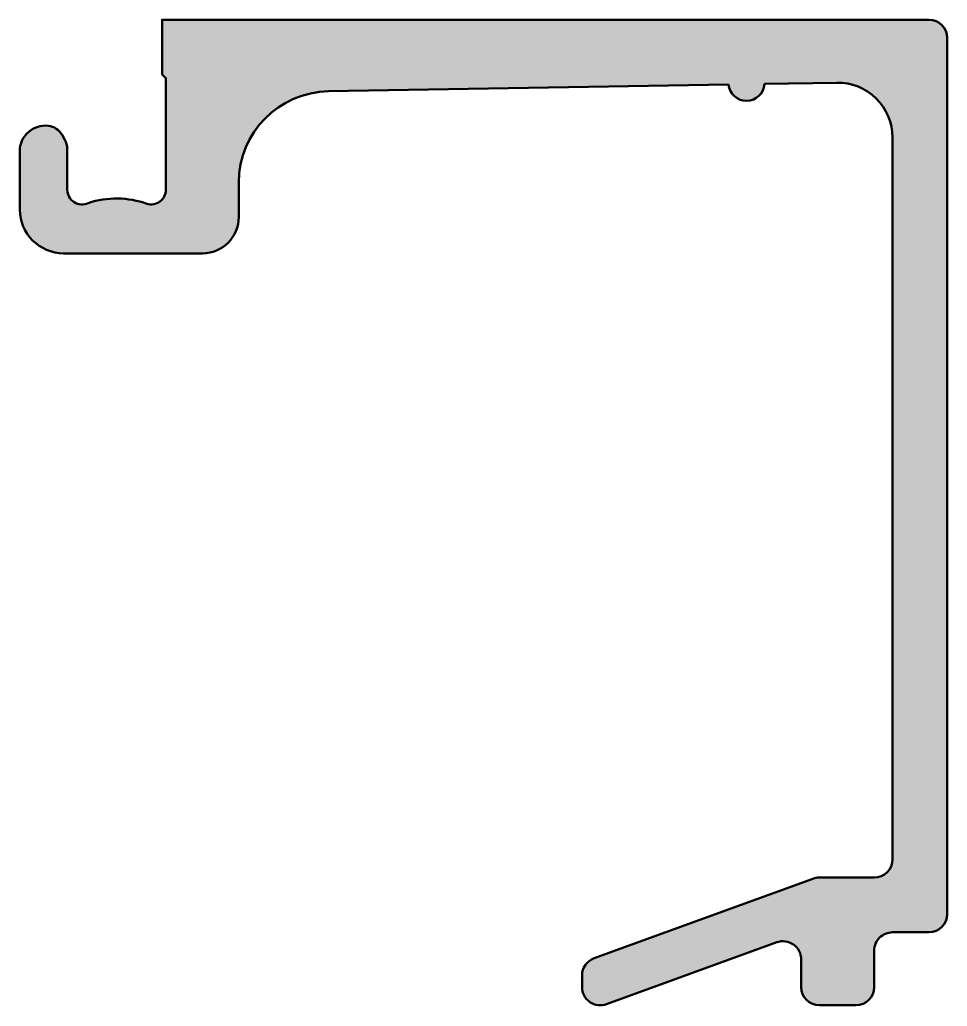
# Model space of a CAD drawing. Extents: x -3.4 to 22, y -27 to 0.
import ezdxf

# ---------------------------------------------------------------- set-up
doc = ezdxf.new("R2010")
doc.units = 0
doc.layers.add('0S-Alu contour', color=7, linetype='Continuous', lineweight=50)
doc.layers.add('0S-Alu hatch', color=252, linetype='Continuous', lineweight=25)

# ---------------------------------------------------------------- blocks, each defined once
blk = doc.blocks.new('184570__B77C5128_7EEA_4B29_A199_0CA5B8FC802C_')
at = {"layer": '0S-Alu hatch'}
h = blk.add_hatch(color=256, dxfattribs=at)
edge = h.paths.add_edge_path()
edge.add_ellipse((21.49995341858627, -0.5000008049760387), major_axis=(-0.5000008050471783, 0), ratio=1, start_angle=180.0000922470719, end_angle=269.99903348599645, ccw=False)
edge.add_line((21.9999542236328, -0.4999999999671763), (21.99995422363281, -24.49999618530274))
edge.add_ellipse((21.49991572302196, -24.49995768533755), major_axis=(-0.5000385020929855, 0), ratio=1, start_angle=90.0052857023037, end_angle=179.9955885686708, ccw=False)
edge.add_line((21.49996185302806, -24.99999618530272), (20.49996185302735, -24.99999618530273))
edge.add_arc((20.49993878964504, -25.49997312192044), 0.4999769371496434, 89.997357009155, 180.0026429908801)
edge.add_line((19.99996185302734, -25.49999618530304), (19.99996185302734, -26.5))
edge.add_ellipse((19.49990356474524, -26.49994171171789), major_axis=(-0.5000582916792257, 0), ratio=1, start_angle=90.0066785665195, end_angle=179.9933214334818, ccw=False)
edge.add_line((19.4999618530273, -26.99999999999999), (18.49996185302734, -27))
edge.add_ellipse((18.50000132309158, -26.49996052993576), major_axis=(-0.5000394716220005, 0), ratio=1, start_angle=0.004522579230297197, end_angle=89.9954774208266, ccw=False)
edge.add_line((17.99996185302734, -26.5000000000005), (17.99996185302734, -25.74398422241211))
edge.add_arc((17.4995405200623, -25.744366059839), 0.5004214786420784, 0.0437184974552221, 109.938145010196)
edge.add_line((17.32889405492904, -25.27393918962021), (12.6710711683623, -26.97031290631541))
edge.add_ellipse((12.50026760550459, -26.50008236927544), major_axis=(-0.5002905306417349, 0), ratio=1, start_angle=0.02202189246679609, end_angle=109.96272576435729, ccw=False)
edge.add_line((11.99997711181641, -26.50027465820301), (11.9999771118164, -26.18124389648438))
edge.add_ellipse((12.49923832946048, -26.18094643795332), major_axis=(-0.4992613062565729, 0), ratio=1, start_angle=-69.89274668210618, end_angle=0.034136671926319195, ccw=False)
edge.add_line((12.32760298864792, -25.71211473924985), (18.31782668341062, -23.53063090745768))
edge.add_ellipse((18.49188617846516, -24.00978290051535), major_axis=(-0.5097875442473752, 0), ratio=1, start_angle=270.10333071890415, end_angle=289.9643482652968, ccw=False)
edge.add_line((18.49096679687496, -23.49999618530274), (19.99996185302734, -23.49999618530273))
edge.add_arc((19.99995719919848, -22.99999153147386), 0.5000046538505286, 270.0005332845417, 359.9994667160037)
edge.add_line((20.49996185302735, -22.99999618529796), (20.49996185302735, -3.22499847412109))
edge.add_arc((19.00105134296224, -3.225078504699214), 1.498910512201614, 0.0030591648575663, 90.98219777147717)
edge.add_line((18.97535740055442, -1.72638822818707), (16.99222183227555, -1.758789062500009))
edge.add_ellipse((16.50042611291975, -1.729967520574615), major_axis=(-0.4926395344018272, 0), ratio=1, start_angle=5.2743473323718035, end_angle=176.6460341093295, ccw=False)
edge.add_line((16.0098724365407, -1.775253295898131), (5.057989120483396, -1.958999633789062))
edge.add_arc((5.099643132024278, -4.458302949044616), 2.499650399220829, 90.95481733370013, 179.9928852679906)
edge.add_line((2.599992752075196, -4.457992553709865), (2.599992752075195, -5.400993347167967))
edge.add_ellipse((1.600746655819374, -5.40074780117346), major_axis=(-0.9992461264249827, 0), ratio=1, start_angle=90.01429814848888, end_angle=179.9859206366489, ccw=False)
edge.add_line((1.600996017455881, -6.399993896484374), (-2.200996398925782, -6.399993896484376))
edge.add_ellipse((-2.193136722963902, -5.193142852902556), major_axis=(-1.206876636570927, 0), ratio=1, start_angle=0.325396013570014, end_angle=89.62686373193509, ccw=False)
edge.add_line((-3.399993896484375, -5.199996948242207), (-3.399993896484375, -3.600006103515779))
edge.add_ellipse((-2.699993896484377, -3.600006103515779), major_axis=(-0.699999999999998, 0), ratio=1, start_angle=263.16830041906985, end_angle=360, ccw=False)
edge.add_ellipse((-2.676203232424757, -3.401426133973018), major_axis=(-0.4999999999999951, 0), ratio=1, start_angle=209.7783853401462, end_angle=263.16830041907025, ccw=False)
edge.add_line((-2.242226795653338, -3.153102852085922), (-2.166023942684416, -3.286277004553451))
edge.add_ellipse((-2.600000379455843, -3.534600286440555), major_axis=(-0.5000000000000068, 0), ratio=1, start_angle=180.000193853626, end_angle=209.7783853401464, ccw=False)
edge.add_line((-2.100000379458698, -3.534598594748533), (-2.09999656677246, -4.661483764648438))
edge.add_arc((-1.694061150877301, -4.654367159747916), 0.4059977930276068, 181.0043707520945, 294.9906467925261)
edge.add_ellipse((-0.750890362816627, -7.328045876647939), major_axis=(-2.431389784173101, 0), ratio=1, start_angle=249.9672729819606, end_angle=288.5039131868667, ccw=False)
edge.add_arc((0.19642524232221, -4.65672967128553), 0.4035933456961315, 253.5296523341762, 359.4279742898411)
edge.add_line((0.5999984741210941, -4.660758972167974), (0.5999984741210938, -1.599998474121093))
edge.add_line((0.5999984741210938, -1.599998474121093), (0.5, -1.5))
edge.add_line((0.5, -1.5), (0.5, 0))
edge.add_line((0.5, 0), (21.49996185302566, 0))
at = {"layer": '0S-Alu contour', "color": 7}
for points in [[(0.5999984741210941, -4.660758972167974), (0.5999984741210938, -1.599998474121093), (0.5, -1.5), (0.5, 0), (21.49996185302566, 0)], [(21.9999542236328, -0.4999999999671763), (21.99995422363281, -24.49999618530274)], [(16.0098724365407, -1.775253295898131), (5.057989120483396, -1.958999633789062)], [(18.97535740055442, -1.72638822818707), (16.99222183227555, -1.758789062500009)], [(-2.242226795653338, -3.153102852085922), (-2.166023942684416, -3.286277004553451)], [(20.49996185302735, -22.99999618529796), (20.49996185302735, -3.22499847412109)], [(-3.399993896484375, -5.199996948242207), (-3.399993896484375, -3.600006103515779)], [(-2.100000379458698, -3.534598594748533), (-2.09999656677246, -4.661483764648438)], [(2.599992752075196, -4.457992553709865), (2.599992752075195, -5.400993347167967)], [(1.600996017455881, -6.399993896484374), (-2.200996398925782, -6.399993896484376)], [(18.49096679687496, -23.49999618530274), (19.99996185302734, -23.49999618530273)], [(12.32760298864792, -25.71211473924985), (18.31782668341062, -23.53063090745768)], [(21.49996185302806, -24.99999618530272), (20.49996185302735, -24.99999618530273)], [(17.32889405492904, -25.27393918962021), (12.6710711683623, -26.97031290631541)], [(19.99996185302734, -25.49999618530304), (19.99996185302734, -26.5)], [(17.99996185302734, -26.5000000000005), (17.99996185302734, -25.74398422241211)], [(11.99997711181641, -26.50027465820301), (11.9999771118164, -26.18124389648438)], [(19.4999618530273, -26.99999999999999), (18.49996185302734, -27)]]:
    blk.add_lwpolyline(points, dxfattribs=at)
at = {"layer": '0S-Alu contour', "color": 7, "extrusion": (0, 0, -1)}
for centre, radius, start, end in [((-21.49995341858627, -0.5000008049760387), 0.5000008050471783, 90.00096651400355, 179.9999077529281), ((-16.50042611291975, -1.729967520574615), 0.4926395344018272, 183.3539658906706, 354.7256526676282), ((2.699993896484377, -3.600006103515779), 0.699999999999998, 0, 96.83169958093016), ((2.676203232424757, -3.401426133973018), 0.4999999999999951, 96.83169958092975, 150.2216146598538), ((2.600000379455843, -3.534600286440555), 0.5000000000000068, 150.2216146598536, 179.999806146374), ((0.750890362816627, -7.328045876647939), 2.431389784173101, 71.4960868131333, 110.0327270180394), ((2.193136722963902, -5.193142852902556), 1.206876636570927, 270.3731362680649, 359.67460398643), ((-1.600746655819374, -5.40074780117346), 0.9992461264249827, 180.0140793633512, 269.9857018515111), ((-18.49188617846516, -24.00978290051535), 0.5097875442473752, 70.0356517347032, 89.89666928109585), ((-21.49991572302196, -24.49995768533755), 0.5000385020929855, 180.0044114313293, 269.9947142976963), ((-12.49923832946048, -26.18094643795332), 0.4992613062565729, 359.9658633280737, 69.89274668210625), ((-12.50026760550459, -26.50008236927544), 0.5002905306417349, 250.0372742356427, 359.9779781075332), ((-18.50000132309158, -26.49996052993576), 0.5000394716220005, 270.0045225791734, 359.9954774207697), ((-19.49990356474524, -26.49994171171789), 0.5000582916792257, 180.0066785665183, 269.9933214334805)]:
    blk.add_arc(centre, radius, start, end, dxfattribs=at)
at = {"layer": '0S-Alu contour', "color": 7}
for centre, radius, start, end in [((19.00105134296224, -3.225078504699214), 1.498910512201614, 0.0030591648575663, 90.98219777147717), ((5.099643132024278, -4.458302949044616), 2.499650399220829, 90.95481733370013, 179.9928852679906), ((-1.694061150877301, -4.654367159747916), 0.4059977930276068, 181.0043707520945, 294.9906467925261), ((0.19642524232221, -4.65672967128553), 0.4035933456961315, 253.5296523341762, 359.4279742898411), ((19.99995719919848, -22.99999153147386), 0.5000046538505286, 270.0005332845417, 359.9994667160037), ((20.49993878964504, -25.49997312192044), 0.4999769371496434, 89.997357009155, 180.0026429908801), ((17.4995405200623, -25.744366059839), 0.5004214786420784, 0.0437184974552221, 109.938145010196)]:
    blk.add_arc(centre, radius, start, end, dxfattribs=at)
blk = doc.blocks.new('184570__A8AC3F13_D12E_4610_B82B_D499C168ECD2_')
at = {"layer": '0S-Alu contour', "color": 7}
blk.add_blockref('184570__B77C5128_7EEA_4B29_A199_0CA5B8FC802C_', (0, 0), dxfattribs=at)

msp = doc.modelspace()

# ---------------------------------------------------------------- block references
at = {"layer": '0S-Alu contour', "color": 7}
msp.add_blockref('184570__A8AC3F13_D12E_4610_B82B_D499C168ECD2_', (0, 0), dxfattribs=at)

doc.saveas('drawing.dxf')
